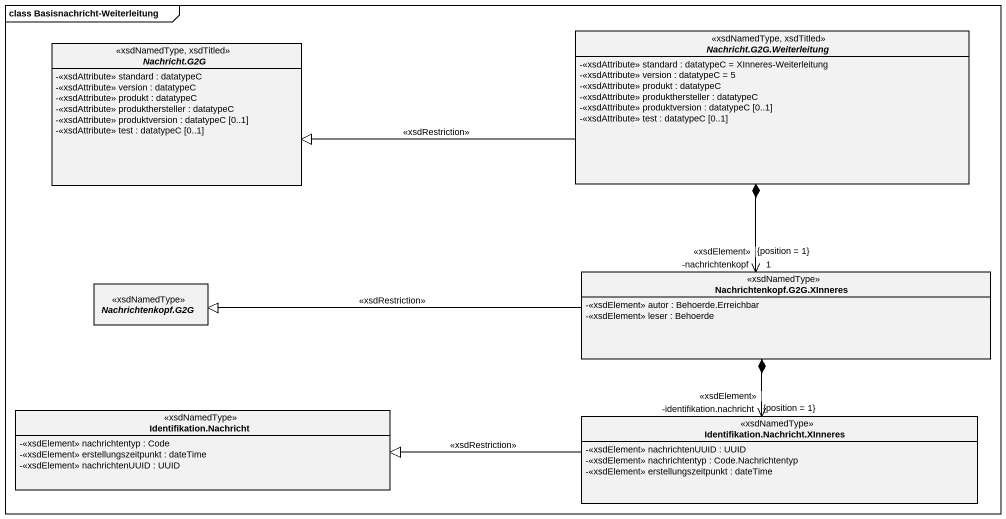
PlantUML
@startuml
mainframe class Basisnachricht-Weiterleitung
hide circle
hide empty members
skinparam classAttributeIconSize 0
abstract class "Nachricht.G2G" as Nachricht_G2G <<xsdNamedType, xsdTitled>> {
  -<<xsdAttribute>> standard : datatypeC
  -<<xsdAttribute>> version : datatypeC
  -<<xsdAttribute>> produkt : datatypeC
  -<<xsdAttribute>> produkthersteller : datatypeC
  -<<xsdAttribute>> produktversion : datatypeC [0..1]
  -<<xsdAttribute>> test : datatypeC [0..1]
}
abstract class "Nachricht.G2G.Weiterleitung" as Nachricht_G2G_Weiterleitung <<xsdNamedType, xsdTitled>> {
  -<<xsdAttribute>> standard : datatypeC = XInneres-Weiterleitung
  -<<xsdAttribute>> version : datatypeC = 5
  -<<xsdAttribute>> produkt : datatypeC
  -<<xsdAttribute>> produkthersteller : datatypeC
  -<<xsdAttribute>> produktversion : datatypeC [0..1]
  -<<xsdAttribute>> test : datatypeC [0..1]
}
abstract class "Nachrichtenkopf.G2G" as Nachrichtenkopf_G2G <<xsdNamedType>>
class "Nachrichtenkopf.G2G.XInneres" as Nachrichtenkopf_G2G_XInneres <<xsdNamedType>> {
  -<<xsdElement>> autor : Behoerde.Erreichbar
  -<<xsdElement>> leser : Behoerde
}
class "Identifikation.Nachricht" as Identifikation_Nachricht <<xsdNamedType>> {
  -<<xsdElement>> nachrichtentyp : Code
  -<<xsdElement>> erstellungszeitpunkt : dateTime
  -<<xsdElement>> nachrichtenUUID : UUID
}
class "Identifikation.Nachricht.XInneres" as Identifikation_Nachricht_2 <<xsdNamedType>> {
  -<<xsdElement>> nachrichtenUUID : UUID
  -<<xsdElement>> nachrichtentyp : Code.Nachrichtentyp
  -<<xsdElement>> erstellungszeitpunkt : dateTime
}
Nachricht_G2G_Weiterleitung -left-|> Nachricht_G2G : <<xsdRestriction>>
Nachrichtenkopf_G2G_XInneres "-nachrichtenkopf\n<<xsdElement>>\n1\n{position = 1}" <-up-* Nachricht_G2G_Weiterleitung
Nachrichtenkopf_G2G_XInneres -left-|> Nachrichtenkopf_G2G : <<xsdRestriction>>
Identifikation_Nachricht_2 "-identifikation.nachricht\n<<xsdElement>>\n{position = 1}" <-up-* Nachrichtenkopf_G2G_XInneres
Identifikation_Nachricht_2 -left-|> Identifikation_Nachricht : <<xsdRestriction>>
@enduml
